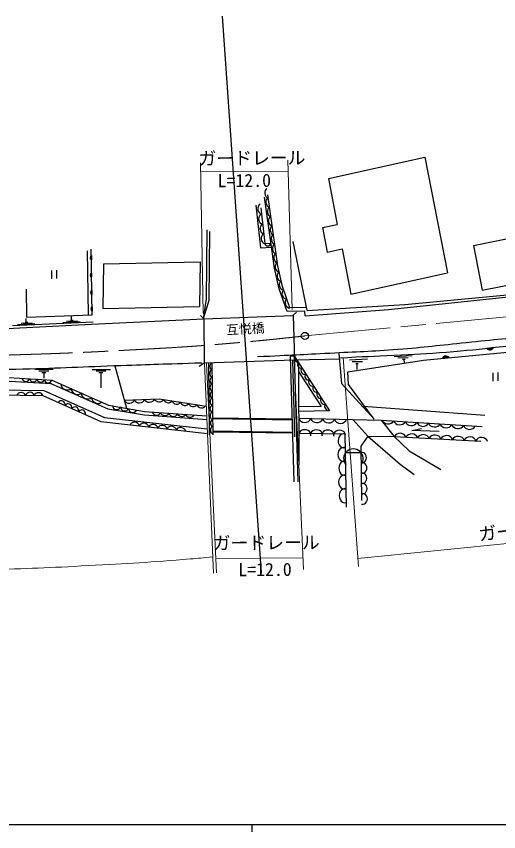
# Model space of a CAD drawing. Units: millimetres at full size, sheet at 1:1000; details may follow other scales. Extents: x 40000 to 680000, y 20000 to 380000.
# Drawn here: x 134981 to 202568, y 204000 to 318266 of the extents above; entities that cross this region are included whole.
import ezdxf
from ezdxf.enums import TextEntityAlignment as Align

# ---------------------------------------------------------------- set-up
doc = ezdxf.new("R2010")
doc.units = ezdxf.units.MM
doc.header["$LTSCALE"] = 1000
doc.linetypes.add('CHAIN', pattern=[18.5, 12, -1.5, 3.5, -1.5])
for name, color, linetype, lineweight in [('M-BGD', 7, 'Continuous', 25), ('M-BMK', 2, 'CHAIN', 13), ('M-BMK-SRVR', 3, 'Continuous', 25), ('M-STR-HTXT', 7, 'Continuous', 13), ('M-STR-STR1', 1, 'Continuous', 25), ('M-TTL-BAND', 7, 'Continuous', 25)]:
    doc.layers.add(name, color=color, linetype=linetype, lineweight=lineweight)
doc.styles.add('ＭＳ ゴシック', font='')
doc.styles.get('ＭＳ ゴシック').set_extended_font_data('MS Gothic')

msp = doc.modelspace()

# ---------------------------------------------------------------- hatches: boundary and pattern name
at = {"layer": 'M-BGD'}
for points in [[(145513, 284140), (145506, 284740, 0.62516)], [(145512, 281687), (145506, 282287, 0.62516)], [(145555, 279258), (145548, 279858, 0.62516)], [(145601, 276968), (145594, 277568, 0.62516)], [(201836, 271857), (200906, 271754, 0.62516)], [(194685, 270325), (195616, 270416, 0.62516)]]:
    msp.add_hatch(color=256, dxfattribs=at).paths.add_polyline_path(points)

# ---------------------------------------------------------------- linework, layer by layer
for p, q in [((163818, 318266), (169303, 240259)), ((178702, 295531), (192226, 298526)), ((192226, 298526), (195384, 282335)), ((178702, 295531), (179955, 289106)), ((171156, 282984), (169739, 292934)), ((171623, 283304), (170205, 293253)), ((168519, 291810), (169178, 285834)), ((169220, 291435), (169792, 286418)), ((177892, 288649), (179955, 289106)), ((161630, 278694), (161721, 288337)), ((162006, 278484), (162097, 288127)), ((177892, 288649), (178558, 285235)), ((199028, 286168), (205422, 287455)), ((169178, 285834), (170753, 285894)), ((169792, 286418), (170668, 286452)), ((175736, 277046), (173758, 286701)), ((178558, 285235), (180621, 285692)), ((180621, 285692), (181860, 279340)), ((199028, 286168), (200272, 279882)), ((145118, 276428), (144966, 285379)), ((145594, 276446), (145482, 285637)), ((145506, 284740), (145513, 284140)), ((147177, 283569), (147101, 277317)), ((147177, 283569), (160738, 283870)), ((160738, 283870), (160663, 277619)), ((139903, 282653), (139903, 281491)), ((140609, 282707), (140609, 281545)), ((145506, 282287), (145512, 281687)), ((171792, 280071), (171156, 282984)), ((172259, 280390), (171623, 283304)), ((181860, 279340), (195384, 282335)), ((200272, 279882), (206667, 281169)), ((136451, 276083), (136386, 280021)), ((172929, 276906), (171792, 280071)), ((173293, 277404), (172259, 280390)), ((187121, 277178), (214165, 280016)), ((189424, 277886), (213740, 280208)), ((145548, 279858), (145555, 279258)), ((161225, 275894), (161630, 278694)), ((161227, 275907), (162006, 278484)), ((175736, 277046), (189424, 277886)), ((145594, 277568), (145601, 276968)), ((147101, 277317), (160663, 277619)), ((175395, 276964), (172929, 276906)), ((175653, 277450), (173293, 277404)), ((173718, 276337), (174218, 276795)), ((175465, 276293), (175395, 276964)), ((175465, 276293), (187121, 277178)), ((134424, 274945), (145762, 275443)), ((136210, 275396), (136602, 275418)), ((136367, 275405), (136339, 275906)), ((136451, 276083), (145594, 276446)), ((141481, 275379), (143943, 275485)), ((142023, 275535), (143544, 275604)), ((142565, 275675), (142957, 275697)), ((142722, 275684), (142694, 276185)), ((145512, 275106), (161247, 275887)), ((160797, 276337), (161247, 275887)), ((133650, 274501), (145512, 275106)), ((135127, 275100), (137589, 275206)), ((135668, 275256), (137189, 275325)), ((192044, 270080), (225010, 273189)), ((180156, 271012), (180545, 266818)), ((200906, 271754), (201836, 271857)), ((160592, 269245), (161318, 269708)), ((161894, 269699), (162006, 259638)), ((162383, 269699), (162495, 259638)), ((173356, 270658), (173913, 270679)), ((173356, 270658), (173860, 253028)), ((173665, 270142), (173975, 259319)), ((173913, 270679), (174417, 253049)), ((173913, 270679), (178846, 262991)), ((173931, 270105), (174670, 269630)), ((173955, 270118), (180317, 270285)), ((174527, 269722), (174568, 255417)), ((181438, 268449), (192044, 270080)), ((181646, 270126), (184198, 270285)), ((182061, 269871), (183465, 269902)), ((187901, 270599), (190462, 270724)), ((188446, 270390), (189891, 270443)), ((189080, 270214), (189450, 270214)), ((189292, 270214), (189345, 269721)), ((195616, 270416), (194685, 270325)), ((137580, 268814), (140156, 268801)), ((138151, 268587), (139515, 268595)), ((145594, 268793), (148170, 268780)), ((146165, 268566), (147528, 268574)), ((148805, 269265), (150434, 263340)), ((182540, 269632), (182901, 269632)), ((182697, 269648), (182712, 268753)), ((125813, 267638), (139917, 266791)), ((125962, 268136), (140067, 267289)), ((138550, 268366), (139107, 268366)), ((138815, 268351), (138814, 267551)), ((146564, 268345), (147121, 268345)), ((146829, 268330), (146813, 266224)), ((174530, 268495), (177681, 263585)), ((181516, 266662), (181438, 268449)), ((201752, 268309), (201752, 267147)), ((202459, 268363), (202459, 267201)), ((100937, 266280), (138825, 265833)), ((139836, 266819), (147815, 263252)), ((139935, 267297), (147915, 263795)), ((180545, 266818), (185129, 261808)), ((185129, 261808), (181516, 266662)), ((100377, 265785), (138714, 265130)), ((138714, 265130), (146826, 261474)), ((138825, 265833), (147343, 262030)), ((150098, 264455), (154977, 264668)), ((154977, 264668), (161592, 263651)), ((147815, 263252), (152922, 262401)), ((147915, 263795), (152940, 262908)), ((152940, 262908), (161652, 262283)), ((177681, 263585), (174512, 263516)), ((178846, 262991), (174560, 262899)), ((183624, 263642), (200627, 262369)), ((147343, 262030), (161732, 260437)), ((152922, 262401), (161674, 261774)), ((162455, 262014), (173605, 261851)), ((162455, 261898), (173605, 261736)), ((174558, 261929), (182080, 261770)), ((182080, 261770), (186124, 261685)), ((182145, 261770), (184215, 259415)), ((186124, 261685), (200263, 260779)), ((186124, 261685), (187943, 259370)), ((146826, 261474), (161758, 259821)), ((162527, 260153), (173677, 259990)), ((162527, 260038), (173677, 259875)), ((174563, 259862), (181033, 259748)), ((181033, 259748), (181203, 249492)), ((184215, 259415), (183261, 258007)), ((184215, 259415), (187943, 259370)), ((184215, 259415), (188761, 255507)), ((190397, 260215), (191738, 260489)), ((194207, 260093), (190397, 260215)), ((187943, 259370), (200081, 258734)), ((187943, 259370), (190034, 257370)), ((181104, 257127), (183301, 257127)), ((183261, 258007), (183352, 250417)), ((190034, 257370), (194444, 254734)), ((188761, 255507), (190716, 254053))]:
    msp.add_line(p, q, dxfattribs=at)
for centre, radius, start, end in [((170218, 286517), 426, 193.00978, 351.53751), ((145655, 284442), 334, 116.59212, 244.63937), ((145655, 281988), 334, 116.59212, 244.63937), ((145698, 279559), 334, 116.59212, 244.63937), ((145743, 277269), 334, 116.59212, 244.63937), ((201346, 272032), 521, 212.24827, 340.29551), ((195173, 270144), 521, 31.51391, 159.56115), ((175357, 268612), 496, 133.76225, 292.20674), ((182215, 256266), 1374, 322.40508, 218.551)]:
    msp.add_arc(centre, radius, start, end, dxfattribs=at)
for centre, major_axis, ratio, start_param, end_param in [((170301, 293488), (93, -671), 0.770874, 3.3827668, 6.0420111), ((170496, 292190), (-93, 669), 0.813431, 0.2290042, 2.9125885), ((169381, 291265), (90, -710), 0.811743, 3.3710566, 6.0537214), ((170671, 290886), (-93, 672), 0.76318, 0.2435108, 2.8980818), ((169540, 289876), (-72, 710), 0.848473, 0.2198544, 2.9217383), ((169697, 288495), (-90, 710), 0.8034, 0.2317628, 2.9098299), ((170857, 289582), (-93, 670), 0.799035, 0.2329837, 2.908609), ((170991, 288286), (-94, 682), 0.614379, 0.2993397, 2.842253), ((169856, 287107), (-72, 713), 0.794919, 0.2341464, 2.9074462), ((171177, 286984), (-94, 676), 0.685751, 0.2697537, 2.8718389), ((171362, 285682), (93, -674), 0.725466, 3.3972309, 6.0275471), ((171542, 284378), (94, -677), 0.673759, 3.4159122, 6.0088658), ((171785, 283108), (-142, 662), 0.778674, 0.2388496, 2.902743), ((172067, 281824), (-142, 661), 0.81811, 0.2277396, 2.9138531), ((172358, 280555), (213, -643), 0.782765, 3.2582193, 6.0455377), ((172787, 279314), (229, -634), 0.85099, 3.3608173, 6.0639607), ((173219, 278067), (-213, 641), 0.826226, 0.225578, 2.9160147), ((162495, 269191), (-10, 501), 0.788925, 0.236762, 2.9048306), ((174831, 269432), (271, -418), 0.886774, 3.3530469, 6.0717311), ((162413, 268197), (43, -505), 0.615842, 3.0097493, 6.219743), ((136303, 267635), (-399, 369), 0.957923, 0.9001157, 3.6323257), ((137344, 267572), (-399, 369), 0.957923, 0.9001157, 3.6323257), ((138384, 267510), (-399, 369), 0.957923, 0.9001157, 3.6323257), ((162517, 267207), (-10, 500), 0.83546, 0.2240235, 2.9175692), ((175883, 267793), (271, -417), 0.943532, 3.3406706, 6.0841074), ((139425, 267447), (-399, 369), 0.957923, 0.9001157, 3.6323257), ((142009, 266599), (-703, 401), 0.831583, 0.3567493, 3.014973), ((162435, 266214), (-45, 505), 0.627612, 6.1476678, 9.3563539), ((176426, 266955), (285, -439), 0.903289, 3.3492921, 6.0754858), ((176979, 266094), (-285, 440), 0.862261, 0.2172806, 2.924312), ((135651, 265050), (-629, 9), 0.787669, 3.3778153, 6.0469626), ((136872, 265039), (-627, 11), 0.849692, 3.3611416, 6.0636363), ((138095, 265021), (-629, 9), 0.787669, 3.3778153, 6.0469626), ((143440, 265971), (-709, 393), 0.814002, 0.3496097, 2.9975633), ((144871, 265328), (-713, 387), 0.798618, 0.3452977, 2.9839537), ((162539, 265224), (10, -500), 0.816159, 3.3707325, 6.0540455), ((177531, 265233), (286, -441), 0.826258, 3.368027, 6.056751), ((141293, 263836), (248, -484), 0.957923, 0.9001157, 3.6323257), ((142249, 263417), (248, -484), 0.957923, 0.9001157, 3.6323257), ((146304, 264698), (716, -383), 0.785185, 3.4843104, 6.1145919), ((150813, 264638), (-723, 22), 0.809764, 0.3482608, 2.9936834), ((152208, 264700), (-722, 32), 0.83051, 0.356234, 3.0138409), ((153603, 264761), (-723, 22), 0.81042, 0.348461, 2.9942768), ((154998, 264822), (-724, 16), 0.796234, 0.3447654, 2.7081333), ((156243, 264612), (-594, 136), 0.810588, 0.3485129, 2.9944294), ((157406, 264433), (-590, 148), 0.840107, 0.361266, 3.0243428), ((158568, 264254), (-592, 144), 0.831116, 0.3565237, 3.0144791), ((159731, 264076), (596, -131), 0.796686, 3.4864566, 6.1239237), ((162457, 264230), (-42, 505), 0.612119, 6.1524462, 9.3628635), ((178083, 264372), (-285, 440), 0.865471, 0.2164999, 2.9250927), ((143203, 262988), (248, -484), 0.957923, 0.9001157, 3.6323257), ((144157, 262569), (248, -484), 0.957923, 0.9001157, 3.6323257), ((149043, 263731), (384, -447), 0.957923, 4.0417084, 6.7739183), ((150151, 263535), (384, -447), 0.957923, 4.0417084, 6.7739183), ((151268, 263314), (384, -447), 0.957923, 4.0417084, 6.7739183), ((160894, 263897), (-594, 138), 0.817879, 0.3509614, 3.0012111), ((162561, 263240), (10, -498), 0.895413, 3.3510662, 6.0737118), ((178636, 263512), (-287, 442), 0.787304, 0.2372315, 2.9043612), ((154615, 262899), (-596, 119), 0.873377, 0.3885266, 3.0698712), ((155788, 262819), (-601, 95), 0.835089, 0.3585132, 3.0187424), ((156961, 262736), (-595, 123), 0.878078, 0.3940956, 3.0779485), ((158134, 262652), (-608, 69), 0.75171, 0.3400459, 2.9483138), ((159307, 262568), (-606, 78), 0.789543, 0.343446, 2.9764714), ((162479, 262247), (-56, 505), 0.682024, 6.1263431, 9.3295452), ((162604, 261255), (-10, 499), 0.857655, 0.2184111, 2.9231816), ((175397, 262070), (-856, 18), 0.852064, 0.2189573, 2.9226354), ((177068, 262035), (857, -18), 0.833621, 3.3652357, 6.0595422), ((178740, 262000), (857, -18), 0.837597, 3.364209, 6.060569), ((180412, 261964), (856, -18), 0.866605, 3.3569894, 6.0677885), ((187053, 261837), (-850, 59), 0.809254, 0.2881798, 2.8534129), ((151578, 260813), (658, -146), 0.842096, 0.3624364, 3.0266348), ((152883, 260654), (646, -188), 0.891845, 0.4140942, 3.1052206), ((154173, 260521), (665, -125), 0.788181, 0.3432077, 2.9753785), ((155464, 260387), (664, -128), 0.796764, 0.344881, 2.982396), ((156755, 260252), (660, -141), 0.830661, 0.3563058, 3.0139994), ((158046, 260118), (-669, 114), 0.745614, 3.4816318, 6.0857013), ((162522, 260262), (48, -505), 0.645323, 2.9999793, 6.2067842), ((188682, 261725), (848, -58), 0.828199, 3.4235277, 6.0012502), ((190311, 261613), (-849, 58), 0.821169, 0.2842213, 2.8573713), ((191936, 261520), (848, -38), 0.844057, 3.4184998, 6.0062781), ((193567, 261412), (850, -59), 0.805917, 3.4309003, 5.9938777), ((195194, 261311), (-848, 47), 0.842541, 0.2773801, 2.8642125), ((196826, 261210), (-846, 58), 0.852055, 0.274437, 2.8671556), ((198455, 261097), (-847, 58), 0.841028, 0.2778539, 2.8637388), ((175402, 259692), (-834, -18), 0.775326, 2.9017507, 6.5230273), ((177023, 259657), (-834, -18), 0.781397, 2.9035443, 6.5212337), ((178643, 259623), (-833, -18), 0.78992, 2.9060185, 6.5187595), ((180261, 259589), (-831, -18), 0.799916, 2.9088563, 6.5159217), ((180861, 258783), (-13, -988), 0.807003, 2.9108283, 6.5139497), ((188763, 259127), (849, -47), 0.823386, 0.2834963, 2.8580964), ((190392, 259042), (849, -47), 0.828331, 0.2818926, 2.8597001), ((192023, 258952), (-850, 47), 0.810508, 3.4293507, 5.9954273), ((193651, 258871), (-848, 47), 0.843367, 3.418715, 6.006063), ((195281, 258786), (-847, 47), 0.850226, 3.4165907, 6.0081873), ((196911, 258696), (-849, 47), 0.83022, 3.4228769, 6.001901), ((198540, 258615), (848, -47), 0.831434, 0.2808951, 2.8606975), ((200170, 258530), (848, -47), 0.839911, 0.2782047, 2.8633879), ((180894, 256860), (-13, -985), 0.869617, 2.9269192, 6.4978588), ((183416, 256409), (-10, -740), 0.832679, 6.0592975, 9.6486658), ((180926, 254937), (13, 991), 0.767153, 6.0408866, 9.6670767), ((183441, 254967), (10, 738), 0.897566, 2.9334094, 6.4913685), ((180959, 253014), (-13, -987), 0.823216, 2.9152179, 6.5095601), ((183465, 253525), (-10, -740), 0.84343, 6.0620587, 9.6459046), ((183490, 252082), (-10, -738), 0.878946, 6.0707221, 9.6372412), ((180992, 251091), (-13, -990), 0.788934, 2.9057347, 6.5190433), ((183515, 250640), (-10, -738), 0.884761, 6.0720773, 9.6358859)]:
    msp.add_ellipse(centre, major_axis=major_axis, ratio=ratio, start_param=start_param, end_param=end_param, dxfattribs=at)
for points, knots in [([(168793, 270578), (173717, 270812), (174960, 270871), (178912, 271079), (182637, 271276), (184728, 271322), (188446, 271611), (192198, 271902), (194289, 272185), (198033, 272563), (201924, 272956), (204103, 273187), (207994, 273590), (213130, 274123), (216014, 274355), (221142, 274959), (222316, 275097), (222971, 275194), (224143, 275338), (226006, 275569), (226595, 275633), (228915, 275899)], [0, 0, 0, 0, 1, 1, 1, 2, 2, 2, 3, 3, 3, 4, 4, 4, 5, 5, 5, 6, 6, 6, 7, 7, 7, 7]), ([(180156, 270410), (183944, 270591), (184900, 270636), (187940, 270796), (190805, 270948), (192413, 270983), (195274, 271205), (198160, 271429), (199768, 271646), (202648, 271937), (205642, 272240), (207320, 272395), (210311, 272728), (213919, 273130), (215939, 273369), (219544, 273805), (220622, 273935), (221225, 274011), (222302, 274147), (223750, 274330), (224205, 274391), (226006, 274630)], [0, 0, 0, 0, 1, 1, 1, 2, 2, 2, 3, 3, 3, 4, 4, 4, 5, 5, 5, 6, 6, 6, 7, 7, 7, 7]), ([(75233, 271776), (81550, 270976), (83221, 270779), (88354, 270266), (94583, 269643), (98078, 269293), (104331, 268999), (111228, 268674), (115102, 268737), (122007, 268720), (127439, 268707), (130483, 268746), (135915, 268860), (141265, 268973), (144258, 269164), (149606, 269346), (154054, 269497), (155446, 269543), (160993, 269721)], [0, 0, 0, 0, 1, 1, 1, 2, 2, 2, 3, 3, 3, 4, 4, 4, 5, 5, 5, 6, 6, 6, 6])]:
    msp.add_open_spline(points, degree=3, knots=knots, dxfattribs=at)
at = {"layer": 'M-BMK'}
msp.add_line((175413, 273472), (274757, 282933), dxfattribs=at)
msp.add_open_spline([(75510, 273934), (81911, 273108), (83608, 272904), (88814, 272379), (95042, 271751), (98539, 271449), (104791, 271111), (111553, 270747), (115348, 270635), (122120, 270604), (127546, 270580), (130585, 270694), (136008, 270863), (141501, 271035), (144578, 271159), (150066, 271458), (155649, 271763), (158780, 271915), (164352, 272388), (168677, 272755), (170082, 272893), (175413, 273472)], degree=3, knots=[0, 0, 0, 0, 1, 1, 1, 2, 2, 2, 3, 3, 3, 4, 4, 4, 5, 5, 5, 6, 6, 6, 7, 7, 7, 7], dxfattribs=at)
at = {"layer": 'M-BMK-SRVR'}
msp.add_circle((175413, 273472), 500, dxfattribs=at)
at = {"layer": 'M-STR-HTXT'}
for p, q in [((161151, 276617), (160793, 297710)), ((173624, 277171), (173037, 298093)), ((160813, 296500), (173079, 296584)), ((173931, 270105), (175204, 240729)), ((180762, 270460), (182914, 241145)), ((161335, 269592), (162608, 240216)), ((161627, 269639), (163043, 240295)), ((182830, 242290), (224033, 246416)), ((163062, 242269), (175113, 242386))]:
    msp.add_line(p, q, dxfattribs=at)
for points in [[(71510, 243623), (77430, 242876), (78995, 242696), (83805, 242212), (90034, 241585), (93531, 241285), (99782, 240944), (106544, 240576), (110340, 240468), (117112, 240437), (122537, 240412), (125577, 240526), (131000, 240696), (136493, 240867), (139570, 240980), (145057, 241291), (150640, 241608), (153772, 241741), (159343, 242221), (160580, 242327), (160979, 242356), (162509, 242505)], [(71622, 243608), (77450, 242874), (79026, 242693), (83805, 242212), (90034, 241585), (93531, 241285), (99782, 240944), (106544, 240576), (110340, 240468), (117112, 240437), (122537, 240412), (125577, 240526), (131000, 240696), (136493, 240867), (139570, 240980), (145057, 241291), (150640, 241608), (153772, 241741), (159343, 242221), (160580, 242327), (160979, 242356), (162509, 242505)]]:
    msp.add_open_spline(points, degree=3, knots=[0, 0, 0, 0, 1, 1, 1, 2, 2, 2, 3, 3, 3, 4, 4, 4, 5, 5, 5, 6, 6, 6, 7, 7, 7, 7], dxfattribs=at)
at = {"layer": 'M-STR-STR1'}
for p, q in [((161234, 275817), (161325, 269668)), ((161247, 275887), (173718, 276337)), ((173751, 276336), (173955, 270118)), ((161318, 269708), (173931, 270105))]:
    msp.add_line(p, q, dxfattribs=at)
at = {"layer": 'M-TTL-BAND'}
for p, q in [((40000, 205000), (579000, 205000)), ((168000, 205000), (168000, 204000))]:
    msp.add_line(p, q, dxfattribs=at)

# ---------------------------------------------------------------- texts
at = {"layer": 'M-BGD', "style": 'ＭＳ ゴシック'}
msp.add_text('互悦橋', height=1320, rotation=3.365, dxfattribs=at).set_placement((164434, 273251), align=Align.BOTTOM_LEFT)
at = {"layer": 'M-STR-HTXT', "style": 'ＭＳ ゴシック'}
for s, rotation, p in [('ガードレール', 0.452, (160508, 296872)), ('\u3000L=12.0', 0.452, (160696, 293742)), ('ガードレール', 6.527, (199924, 244216)), ('ガードレール', 0.452, (162506, 242970)), ('\u3000L=12.0', 0.452, (163598, 239226))]:
    msp.add_text(s, height=1833, rotation=rotation, dxfattribs=at).set_placement(p, align=Align.BOTTOM_LEFT)

doc.saveas('drawing.dxf')
